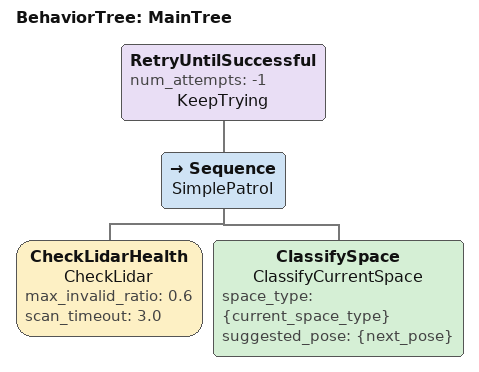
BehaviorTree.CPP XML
<root main_tree_to_execute="MainTree">
    <BehaviorTree ID="MainTree">
        <RetryUntilSuccessful num_attempts="-1" name="KeepTrying">
            <Sequence name="SimplePatrol">
                <!-- Check sensors are working -->
                <CheckLidarHealth name="CheckLidar"
                                 max_invalid_ratio="0.6"
                                 scan_timeout="3.0"/>

                <!-- Classify current space -->
                <ClassifySpace name="ClassifyCurrentSpace"
                              space_type="{current_space_type}"
                              suggested_pose="{next_pose}"/>
            </Sequence>
        </RetryUntilSuccessful>
    </BehaviorTree>
</root>
